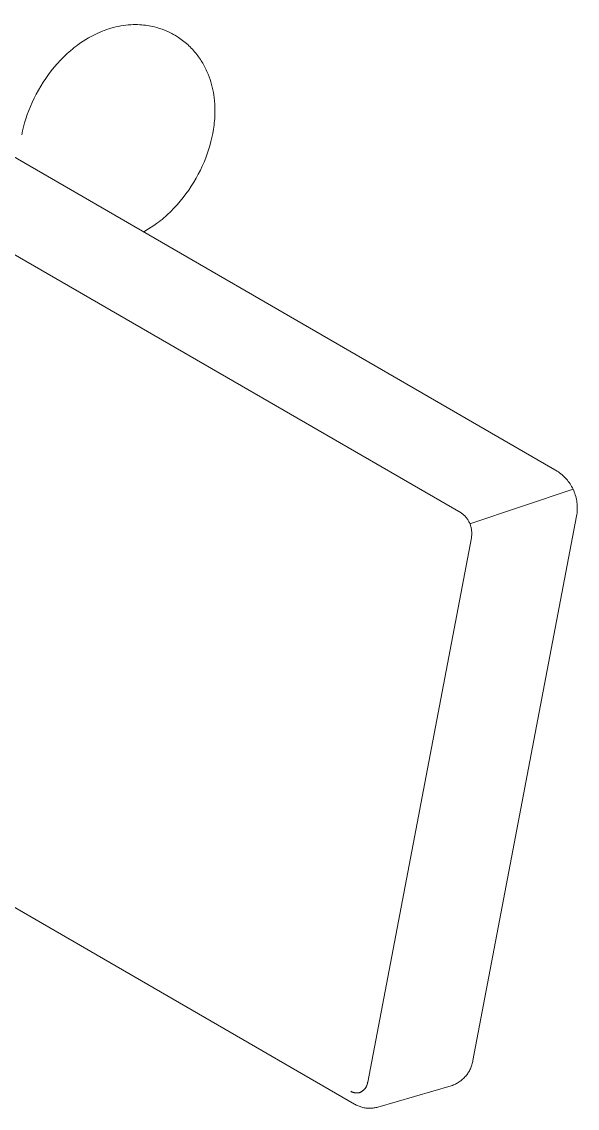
# Model space of a CAD drawing. Header units: inches. Extents: x -9 to 187, y -3 to 135.
# Drawn here: x 181.5 to 186.16, y 53.57 to 62.68 of the extents above; entities that cross this region are included whole.
import ezdxf

# ---------------------------------------------------------------- set-up
doc = ezdxf.new("R2010")
doc.units = ezdxf.units.IN
doc.layers.add('ZANO_R', color=7, linetype='Continuous', lineweight=0)

msp = doc.modelspace()

# ---------------------------------------------------------------- linework, layer by layer
at = {"layer": 'ZANO_R'}
for p, q in [((185.18857, 58.56177), (177.26102, 63.13874)), ((185.99452, 58.91221), (179.42359, 62.70593)), ((182.19274, 62.60936), (182.21106, 62.61594)), ((182.21106, 62.61594), (182.22952, 62.62207)), ((182.22952, 62.62207), (182.24811, 62.62774)), ((182.24811, 62.62774), (182.26861, 62.63342)), ((182.26861, 62.63342), (182.28926, 62.63852)), ((182.28926, 62.63852), (182.31003, 62.64305)), ((182.31003, 62.64305), (182.33092, 62.64699)), ((182.33092, 62.64699), (182.35192, 62.65033)), ((182.35192, 62.65033), (182.37301, 62.65305)), ((182.37301, 62.65305), (182.39419, 62.65516)), ((182.39419, 62.65516), (182.41544, 62.65663)), ((182.41544, 62.65663), (182.43441, 62.6574)), ((182.43441, 62.6574), (182.4534, 62.65764)), ((182.4534, 62.65764), (182.47238, 62.65737)), ((182.47238, 62.65737), (182.49135, 62.65657)), ((182.49135, 62.65657), (182.50673, 62.65555)), ((182.50673, 62.65555), (182.5221, 62.65416)), ((182.5221, 62.65416), (182.53744, 62.65241)), ((182.53744, 62.65241), (182.55274, 62.65031)), ((182.55274, 62.65031), (182.56799, 62.64786)), ((182.56799, 62.64786), (182.58317, 62.64505)), ((182.58317, 62.64505), (182.59827, 62.6419)), ((182.59827, 62.6419), (182.61329, 62.6384)), ((182.61329, 62.6384), (182.63468, 62.63275)), ((182.63468, 62.63275), (182.6559, 62.62636)), ((182.6559, 62.62636), (182.67692, 62.61924)), ((182.67692, 62.61924), (182.69769, 62.6114)), ((182.0152, 62.51889), (182.03779, 62.53323)), ((182.03779, 62.53323), (182.06076, 62.54694)), ((182.06076, 62.54694), (182.08194, 62.5588)), ((182.08194, 62.5588), (182.10343, 62.5701)), ((182.10343, 62.5701), (182.12096, 62.57877)), ((182.12096, 62.57877), (182.13867, 62.58704)), ((182.13867, 62.58704), (182.15653, 62.5949)), ((182.15653, 62.5949), (182.17456, 62.60235)), ((182.17456, 62.60235), (182.19274, 62.60936)), ((182.69769, 62.6114), (182.71818, 62.60284)), ((182.71818, 62.60284), (182.73836, 62.59359)), ((182.73836, 62.59359), (182.75817, 62.58367)), ((182.75817, 62.58367), (182.77761, 62.57309)), ((182.78175, 62.57071), (182.79895, 62.56042)), ((182.79895, 62.56042), (182.81583, 62.54959)), ((182.81583, 62.54959), (182.82741, 62.54171)), ((182.82741, 62.54171), (182.8388, 62.5336)), ((182.8388, 62.5336), (182.85, 62.52525)), ((182.85, 62.52525), (182.86101, 62.51666)), ((181.89541, 62.42721), (181.9102, 62.44006)), ((181.9102, 62.44006), (181.92518, 62.4526)), ((181.92518, 62.4526), (181.94035, 62.46485)), ((181.94035, 62.46485), (181.9557, 62.47678)), ((181.9557, 62.47678), (181.97123, 62.4884)), ((181.97123, 62.4884), (181.993, 62.50395)), ((181.993, 62.50395), (182.0152, 62.51889)), ((182.86101, 62.51666), (182.87181, 62.50785)), ((182.87181, 62.50785), (182.88242, 62.49882)), ((182.88242, 62.49882), (182.89282, 62.48956)), ((182.89282, 62.48956), (182.90302, 62.48008)), ((182.90302, 62.48008), (182.91301, 62.4704)), ((182.91301, 62.4704), (182.92279, 62.4605)), ((182.92279, 62.4605), (182.93236, 62.45039)), ((182.93236, 62.45039), (182.94172, 62.44009)), ((182.94172, 62.44009), (182.95085, 62.42958)), ((181.79812, 62.33024), (181.82475, 62.3591)), ((181.82475, 62.3591), (181.8522, 62.38695)), ((181.8522, 62.38695), (181.88081, 62.41407)), ((181.88081, 62.41407), (181.89541, 62.42721)), ((182.95085, 62.42958), (182.95977, 62.41888)), ((182.95977, 62.41888), (182.96847, 62.40799)), ((182.96847, 62.40799), (182.97694, 62.39691)), ((182.97694, 62.39691), (182.98448, 62.38662)), ((182.98448, 62.38662), (182.99182, 62.37621)), ((182.99182, 62.37621), (182.99896, 62.36566)), ((182.99896, 62.36566), (183.00589, 62.355)), ((183.00589, 62.355), (183.01261, 62.34422)), ((183.01261, 62.34422), (183.01913, 62.33332)), ((181.72371, 62.2385), (181.74739, 62.26965)), ((181.74739, 62.26965), (181.77233, 62.30041)), ((181.77233, 62.30041), (181.79812, 62.33024)), ((183.01913, 62.33332), (183.02544, 62.32231)), ((183.02544, 62.32231), (183.03155, 62.31119)), ((183.03155, 62.31119), (183.03746, 62.29996)), ((183.03746, 62.29996), (183.04316, 62.28863)), ((183.04316, 62.28863), (183.04866, 62.2772)), ((183.04866, 62.2772), (183.05395, 62.26567)), ((183.05395, 62.26567), (183.05904, 62.25405)), ((183.05904, 62.25405), (183.06393, 62.24234)), ((181.65843, 62.1409), (181.6792, 62.17407)), ((181.6792, 62.17407), (181.70097, 62.20662)), ((181.70097, 62.20662), (181.72371, 62.2385)), ((183.06393, 62.24234), (183.07309, 62.21866)), ((183.07309, 62.21866), (183.08047, 62.19758)), ((183.08047, 62.19758), (183.08722, 62.1763)), ((183.08722, 62.1763), (183.09334, 62.15482)), ((181.60328, 62.0401), (181.62068, 62.07424)), ((181.62068, 62.07424), (181.63907, 62.10785)), ((181.63907, 62.10785), (181.65843, 62.1409)), ((183.09334, 62.15482), (183.09884, 62.13317)), ((183.09884, 62.13317), (183.10373, 62.11136)), ((183.10373, 62.11136), (183.10801, 62.08942)), ((183.10801, 62.08942), (183.1117, 62.06734)), ((183.1117, 62.06734), (183.11478, 62.04516)), ((181.57209, 61.97171), (181.58689, 62.00548)), ((181.58689, 62.00548), (181.60328, 62.0401)), ((183.11478, 62.04516), (183.11778, 62.01757)), ((183.11778, 62.01757), (183.11992, 61.98989)), ((183.11992, 61.98989), (183.12119, 61.96215)), ((181.5337, 61.86797), (181.54548, 61.90291)), ((181.54548, 61.90291), (181.55828, 61.93751)), ((181.55828, 61.93751), (181.57209, 61.97171)), ((183.12039, 61.88665), (183.11934, 61.8689)), ((183.12129, 61.91052), (183.12039, 61.88665)), ((183.12119, 61.96215), (183.12159, 61.93441)), ((183.12159, 61.93441), (183.12129, 61.91052)), ((181.50611, 61.76637), (181.51428, 61.80052)), ((181.51428, 61.80052), (181.52348, 61.8344)), ((181.52348, 61.8344), (181.5337, 61.86797)), ((183.11426, 61.81554), (183.10931, 61.77996)), ((183.11627, 61.83334), (183.11426, 61.81554)), ((183.11796, 61.85112), (183.11627, 61.83334)), ((183.11934, 61.8689), (183.11796, 61.85112)), ((181.49898, 61.73201), (181.50611, 61.76637)), ((183.09601, 61.71004), (183.08784, 61.6759)), ((183.10314, 61.74441), (183.09601, 61.71004)), ((183.10931, 61.77996), (183.10314, 61.74441)), ((183.07864, 61.64202), (183.06842, 61.60844)), ((183.08784, 61.6759), (183.07864, 61.64202)), ((183.04384, 61.53891), (183.03003, 61.50471)), ((183.05665, 61.5735), (183.04384, 61.53891)), ((183.06842, 61.60844), (183.05665, 61.5735)), ((182.99885, 61.43632), (182.98145, 61.40218)), ((183.01523, 61.47094), (182.99885, 61.43632)), ((183.03003, 61.50471), (183.01523, 61.47094)), ((182.96305, 61.36857), (182.94369, 61.33552)), ((182.98145, 61.40218), (182.96305, 61.36857)), ((182.90116, 61.2698), (182.87841, 61.23792)), ((182.92293, 61.30234), (182.90116, 61.2698)), ((182.94369, 61.33552), (182.92293, 61.30234)), ((182.8298, 61.17601), (182.804, 61.14618)), ((182.85473, 61.20676), (182.8298, 61.17601)), ((182.87841, 61.23792), (182.85473, 61.20676)), ((182.74992, 61.08947), (182.72132, 61.06235)), ((182.77737, 61.11732), (182.74992, 61.08947)), ((182.804, 61.14618), (182.77737, 61.11732)), ((182.63089, 60.98802), (182.60912, 60.97247)), ((182.64642, 60.99963), (182.63089, 60.98802)), ((182.66177, 61.01157), (182.64642, 60.99963)), ((182.67694, 61.02381), (182.66177, 61.01157)), ((182.69192, 61.03636), (182.67694, 61.02381)), ((182.70672, 61.04921), (182.69192, 61.03636)), ((182.72132, 61.06235), (182.70672, 61.04921)), ((182.54136, 60.92948), (182.52063, 60.91786)), ((182.56433, 60.94319), (182.54136, 60.92948)), ((182.58693, 60.95752), (182.56433, 60.94319)), ((182.60912, 60.97247), (182.58693, 60.95752)), ((186.0052, 58.90512), (185.99452, 58.91221)), ((185.99452, 58.91221), (186.0052, 58.90512)), ((186.01562, 58.89766), (186.0052, 58.90512)), ((186.0052, 58.90512), (186.01562, 58.89766)), ((186.02578, 58.88984), (186.01562, 58.89766)), ((186.01562, 58.89766), (186.02578, 58.88984)), ((186.03566, 58.88167), (186.02578, 58.88984)), ((186.02578, 58.88984), (186.03566, 58.88167)), ((186.04525, 58.87316), (186.03566, 58.88167)), ((186.03566, 58.88167), (186.04524, 58.87316)), ((186.04524, 58.87316), (186.05453, 58.86432)), ((186.05453, 58.86433), (186.04525, 58.87316)), ((186.0635, 58.85517), (186.05453, 58.86433)), ((186.05453, 58.86432), (186.0635, 58.85517)), ((186.07215, 58.84571), (186.0635, 58.85517)), ((186.0635, 58.85517), (186.07215, 58.84571)), ((186.08046, 58.83595), (186.07215, 58.84571)), ((186.07215, 58.84571), (186.08046, 58.83595)), ((186.08843, 58.82591), (186.08046, 58.83595)), ((186.08046, 58.83595), (186.08843, 58.82591)), ((186.09604, 58.81559), (186.08843, 58.82591)), ((186.08843, 58.82591), (186.09604, 58.81559)), ((186.10329, 58.80502), (186.09604, 58.81559)), ((186.09604, 58.81559), (186.10329, 58.80502)), ((186.11016, 58.7942), (186.10329, 58.80502)), ((186.10329, 58.80502), (186.11016, 58.7942)), ((186.11665, 58.78315), (186.11016, 58.7942)), ((186.11016, 58.7942), (186.11665, 58.78315)), ((185.26198, 58.4706), (186.12835, 58.76094)), ((186.12276, 58.77187), (186.11665, 58.78315)), ((186.11665, 58.78315), (186.12275, 58.77187)), ((186.12275, 58.77187), (186.12846, 58.76039)), ((186.12846, 58.7604), (186.12276, 58.77187)), ((186.13377, 58.74873), (186.12846, 58.7604)), ((186.12846, 58.76039), (186.13376, 58.74872)), ((186.13376, 58.74872), (186.13865, 58.73688)), ((186.13866, 58.73688), (186.13377, 58.74873)), ((186.13865, 58.73688), (186.14313, 58.72486)), ((186.14313, 58.72487), (186.13866, 58.73688)), ((186.14719, 58.7127), (186.14313, 58.72487)), ((186.14313, 58.72486), (186.14718, 58.7127)), ((186.14718, 58.7127), (186.15081, 58.70041)), ((186.15082, 58.70041), (186.14719, 58.7127)), ((186.15081, 58.70041), (186.15401, 58.688)), ((186.15401, 58.688), (186.15082, 58.70041)), ((186.15677, 58.67548), (186.15401, 58.688)), ((186.15401, 58.688), (186.15677, 58.67548)), ((186.1591, 58.66287), (186.15677, 58.67548)), ((186.15677, 58.67548), (186.15909, 58.66287)), ((186.15909, 58.66287), (186.16098, 58.65019)), ((186.16098, 58.65019), (186.1591, 58.66287)), ((186.16242, 58.63746), (186.16098, 58.65019)), ((186.16098, 58.65019), (186.16242, 58.63746)), ((186.16341, 58.62468), (186.16242, 58.63746)), ((186.16242, 58.63746), (186.16341, 58.62468)), ((186.16396, 58.61187), (186.16341, 58.62468)), ((186.16341, 58.62468), (186.16396, 58.61187)), ((186.16406, 58.59905), (186.16396, 58.61187)), ((186.16396, 58.61187), (186.16406, 58.59905)), ((185.19442, 58.55755), (185.18857, 58.56177)), ((185.20012, 58.55313), (185.19442, 58.55755)), ((185.20566, 58.54852), (185.20012, 58.55313)), ((185.21104, 58.54371), (185.20566, 58.54852)), ((185.21624, 58.53873), (185.21104, 58.54371)), ((185.22128, 58.53357), (185.21624, 58.53873)), ((185.22613, 58.52823), (185.22128, 58.53357)), ((185.23079, 58.52274), (185.22613, 58.52823)), ((185.23526, 58.51708), (185.23079, 58.52274)), ((185.23954, 58.51127), (185.23526, 58.51708)), ((185.28716, 53.96898), (186.15787, 58.53534)), ((186.15787, 58.53534), (185.28716, 53.96898)), ((186.15787, 58.53534), (186.16, 58.54798)), ((186.16, 58.54798), (186.15787, 58.53534)), ((186.16, 58.54798), (186.16168, 58.56068)), ((186.16168, 58.56068), (186.16, 58.54798)), ((186.16168, 58.56068), (186.16292, 58.57344)), ((186.16292, 58.57344), (186.16168, 58.56068)), ((186.16292, 58.57344), (186.16371, 58.58624)), ((186.16371, 58.58624), (186.16292, 58.57344)), ((186.16371, 58.58624), (186.16406, 58.59905)), ((186.16406, 58.59905), (186.16371, 58.58624)), ((185.24361, 58.50532), (185.23954, 58.51127)), ((185.24747, 58.49923), (185.24361, 58.50532)), ((185.25112, 58.49301), (185.24747, 58.49923)), ((185.25455, 58.48667), (185.25112, 58.49301)), ((185.25776, 58.48022), (185.25455, 58.48667)), ((185.26074, 58.47365), (185.25776, 58.48022)), ((185.2635, 58.46699), (185.26074, 58.47365)), ((185.26602, 58.46024), (185.2635, 58.46699)), ((185.26831, 58.4534), (185.26602, 58.46024)), ((185.27036, 58.44649), (185.26831, 58.4534)), ((185.27217, 58.43951), (185.27036, 58.44649)), ((185.27374, 58.43247), (185.27217, 58.43951)), ((185.27506, 58.42539), (185.27374, 58.43247)), ((185.27614, 58.41826), (185.27506, 58.42539)), ((185.27466, 58.35365), (184.40394, 53.78728)), ((185.27466, 58.35365), (185.27582, 58.36076)), ((185.27582, 58.36076), (185.27673, 58.36791)), ((185.27697, 58.4111), (185.27614, 58.41826)), ((185.27673, 58.36791), (185.27739, 58.37509)), ((185.27755, 58.40391), (185.27697, 58.4111)), ((185.27739, 58.37509), (185.27781, 58.38229)), ((185.27789, 58.39671), (185.27755, 58.40391)), ((185.27781, 58.38229), (185.27797, 58.3895)), ((185.27797, 58.3895), (185.27789, 58.39671)), ((177.72237, 57.39705), (184.2933, 53.60332)), ((185.28375, 53.95095), (185.28561, 53.95993)), ((185.28561, 53.95993), (185.28376, 53.95094)), ((185.28561, 53.95993), (185.28716, 53.96898)), ((185.28716, 53.96898), (185.28561, 53.95993)), ((185.24359, 53.85899), (185.24865, 53.86665)), ((185.24868, 53.86662), (185.24362, 53.85897)), ((185.24865, 53.86665), (185.25345, 53.87447)), ((185.25348, 53.87445), (185.24868, 53.86662)), ((185.25345, 53.87447), (185.25798, 53.88245)), ((185.25801, 53.88243), (185.25348, 53.87445)), ((185.25798, 53.88245), (185.26222, 53.89059)), ((185.26225, 53.89057), (185.25801, 53.88243)), ((185.26222, 53.89059), (185.26619, 53.89886)), ((185.26621, 53.89885), (185.26225, 53.89057)), ((185.26619, 53.89886), (185.26986, 53.90727)), ((185.26988, 53.90726), (185.26621, 53.89885)), ((185.26986, 53.90727), (185.27324, 53.9158)), ((185.27326, 53.91579), (185.26988, 53.90726)), ((185.27324, 53.9158), (185.27632, 53.92445)), ((185.27634, 53.92444), (185.27326, 53.91579)), ((185.27632, 53.92445), (185.2791, 53.93319)), ((185.27912, 53.93319), (185.27634, 53.92444)), ((185.2791, 53.93319), (185.28158, 53.94203)), ((185.28159, 53.94202), (185.27912, 53.93319)), ((185.28158, 53.94203), (185.28375, 53.95095)), ((185.28376, 53.95094), (185.28159, 53.94202)), ((184.4004, 53.76937), (184.40135, 53.7729)), ((184.40135, 53.7729), (184.40219, 53.77646)), ((184.40219, 53.77646), (184.40289, 53.78005)), ((184.40289, 53.78005), (184.40348, 53.78366)), ((184.40348, 53.78366), (184.40394, 53.78728)), ((185.14027, 53.77038), (185.14846, 53.77451)), ((185.14847, 53.77449), (185.14027, 53.77037)), ((185.14846, 53.77451), (185.15651, 53.77892)), ((185.15652, 53.7789), (185.14847, 53.77449)), ((185.15651, 53.77892), (185.1644, 53.7836)), ((185.16442, 53.78358), (185.15652, 53.7789)), ((185.1644, 53.7836), (185.17212, 53.78856)), ((185.17214, 53.78854), (185.16442, 53.78358)), ((185.17212, 53.78856), (185.17967, 53.79378)), ((185.17969, 53.79376), (185.17214, 53.78854)), ((185.17967, 53.79378), (185.18703, 53.79926)), ((185.18706, 53.79923), (185.17969, 53.79376)), ((185.18703, 53.79926), (185.1942, 53.80499)), ((185.19423, 53.80496), (185.18706, 53.79923)), ((185.1942, 53.80499), (185.20117, 53.81096)), ((185.20119, 53.81093), (185.19423, 53.80496)), ((185.20117, 53.81096), (185.20792, 53.81717)), ((185.20795, 53.81715), (185.20119, 53.81093)), ((185.20792, 53.81717), (185.21446, 53.82361)), ((185.21449, 53.82359), (185.20795, 53.81715)), ((185.21446, 53.82361), (185.22077, 53.83028)), ((185.2208, 53.83025), (185.21449, 53.82359)), ((185.22077, 53.83028), (185.22684, 53.83716)), ((185.22687, 53.83713), (185.2208, 53.83025)), ((185.22684, 53.83716), (185.23267, 53.84424)), ((185.2327, 53.84422), (185.22687, 53.83713)), ((185.23267, 53.84424), (185.23826, 53.85152)), ((185.23829, 53.8515), (185.2327, 53.84422)), ((185.23826, 53.85152), (185.24359, 53.85899)), ((185.24362, 53.85897), (185.23829, 53.8515)), ((184.26613, 53.70837), (184.26343, 53.71)), ((184.26888, 53.70683), (184.26613, 53.70837)), ((184.27168, 53.70539), (184.26888, 53.70683)), ((184.27453, 53.70405), (184.27168, 53.70539)), ((184.27743, 53.7028), (184.27453, 53.70405)), ((184.28036, 53.70166), (184.27743, 53.7028)), ((184.28334, 53.70061), (184.28036, 53.70166)), ((184.28635, 53.69967), (184.28334, 53.70061)), ((184.28938, 53.69883), (184.28635, 53.69967)), ((184.29245, 53.6981), (184.28938, 53.69883)), ((184.29554, 53.69747), (184.29245, 53.6981)), ((184.29864, 53.69695), (184.29554, 53.69747)), ((184.30177, 53.69654), (184.29864, 53.69695)), ((184.3049, 53.69623), (184.30177, 53.69654)), ((184.30805, 53.69603), (184.3049, 53.69623)), ((184.3112, 53.69594), (184.30805, 53.69603)), ((184.31435, 53.69595), (184.3112, 53.69594)), ((184.3175, 53.69608), (184.31435, 53.69595)), ((184.32064, 53.69631), (184.3175, 53.69608)), ((184.32377, 53.69665), (184.32064, 53.69631)), ((184.32689, 53.6971), (184.32377, 53.69665)), ((184.33, 53.69765), (184.32689, 53.6971)), ((184.33308, 53.69831), (184.33, 53.69765)), ((184.33613, 53.69907), (184.33308, 53.69831)), ((184.33614, 53.69906), (184.33952, 53.70044)), ((184.33952, 53.70044), (184.34286, 53.70194)), ((184.34286, 53.70194), (184.34614, 53.70355)), ((184.34614, 53.70355), (184.34937, 53.70526)), ((184.34937, 53.70526), (184.35253, 53.70709)), ((184.35253, 53.70709), (184.35563, 53.70903)), ((184.35563, 53.70903), (184.35867, 53.71107)), ((184.35867, 53.71107), (184.36163, 53.71321)), ((184.36163, 53.71321), (184.36452, 53.71545)), ((184.36452, 53.71545), (184.36733, 53.71779)), ((184.36733, 53.71779), (184.37006, 53.72022)), ((184.37006, 53.72022), (184.3727, 53.72274)), ((184.3727, 53.72274), (184.37526, 53.72536)), ((184.37526, 53.72536), (184.37772, 53.72805)), ((184.37772, 53.72805), (184.3801, 53.73083)), ((184.3801, 53.73083), (184.38237, 53.73369)), ((184.38237, 53.73369), (184.38455, 53.73663)), ((184.38455, 53.73663), (184.38663, 53.73964)), ((184.38663, 53.73964), (184.3886, 53.74272)), ((184.3886, 53.74272), (184.39047, 53.74586)), ((184.39047, 53.74586), (184.39223, 53.74906)), ((184.39223, 53.74906), (184.39388, 53.75233)), ((184.39388, 53.75233), (184.39541, 53.75564)), ((184.39541, 53.75564), (184.39683, 53.75901)), ((184.39683, 53.75901), (184.39814, 53.76242)), ((184.39814, 53.76242), (184.39933, 53.76588)), ((184.39933, 53.76588), (184.4004, 53.76937)), ((184.49034, 53.57715), (185.1062, 53.75677)), ((185.1062, 53.75677), (184.49034, 53.57715)), ((185.1062, 53.75677), (185.11489, 53.75973)), ((185.11489, 53.75973), (185.1062, 53.75677)), ((185.11489, 53.75973), (185.12347, 53.76299)), ((185.12347, 53.76298), (185.11489, 53.75973)), ((185.12347, 53.76299), (185.13193, 53.76654)), ((185.13194, 53.76653), (185.12347, 53.76298)), ((185.13193, 53.76654), (185.14027, 53.77038)), ((185.14027, 53.77037), (185.13194, 53.76653)), ((184.2933, 53.60332), (184.30068, 53.59908)), ((184.30068, 53.59908), (184.2933, 53.60332)), ((184.30068, 53.59908), (184.3082, 53.59509)), ((184.30821, 53.5951), (184.30068, 53.59908)), ((184.3082, 53.59509), (184.31586, 53.59136)), ((184.31586, 53.59137), (184.30821, 53.5951)), ((184.32363, 53.5879), (184.31586, 53.59137)), ((184.31586, 53.59136), (184.32363, 53.58789)), ((184.33152, 53.58469), (184.32363, 53.5879)), ((184.32363, 53.58789), (184.33152, 53.58469)), ((184.33152, 53.58469), (184.33951, 53.58175)), ((184.33951, 53.58176), (184.33152, 53.58469)), ((184.3476, 53.57909), (184.33951, 53.58176)), ((184.33951, 53.58175), (184.3476, 53.57909)), ((184.3476, 53.57909), (184.35577, 53.5767)), ((184.35577, 53.57671), (184.3476, 53.57909)), ((184.36402, 53.5746), (184.35577, 53.57671)), ((184.35577, 53.5767), (184.36402, 53.57459)), ((184.37233, 53.57277), (184.36402, 53.5746)), ((184.36402, 53.57459), (184.37233, 53.57276)), ((184.38071, 53.57122), (184.37233, 53.57277)), ((184.37233, 53.57276), (184.3807, 53.57121)), ((184.3807, 53.57121), (184.38912, 53.56994)), ((184.38913, 53.56996), (184.38071, 53.57122)), ((184.38912, 53.56994), (184.39758, 53.56897)), ((184.39758, 53.56898), (184.38913, 53.56996)), ((184.40607, 53.56829), (184.39758, 53.56898)), ((184.39758, 53.56897), (184.40607, 53.56827)), ((184.41457, 53.56788), (184.40607, 53.56829)), ((184.40607, 53.56827), (184.41457, 53.56787)), ((184.42309, 53.56777), (184.41457, 53.56788)), ((184.41457, 53.56787), (184.42309, 53.56776)), ((184.4316, 53.56794), (184.42309, 53.56777)), ((184.42309, 53.56776), (184.4316, 53.56793)), ((184.4401, 53.5684), (184.4316, 53.56794)), ((184.4316, 53.56793), (184.4401, 53.56839)), ((184.44858, 53.56915), (184.4401, 53.5684)), ((184.4401, 53.56839), (184.44858, 53.56914)), ((184.45703, 53.57018), (184.44858, 53.56915)), ((184.44858, 53.56914), (184.45703, 53.57017)), ((184.46544, 53.5715), (184.45703, 53.57018)), ((184.45703, 53.57017), (184.46544, 53.57149)), ((184.46544, 53.57149), (184.4738, 53.5731)), ((184.4738, 53.5731), (184.46544, 53.5715)), ((184.4738, 53.5731), (184.48211, 53.57499)), ((184.48211, 53.57499), (184.4738, 53.5731)), ((184.48211, 53.57499), (184.49034, 53.57715)), ((184.49034, 53.57715), (184.48211, 53.57499))]:
    msp.add_line(p, q, dxfattribs=at)

doc.saveas('drawing.dxf')
